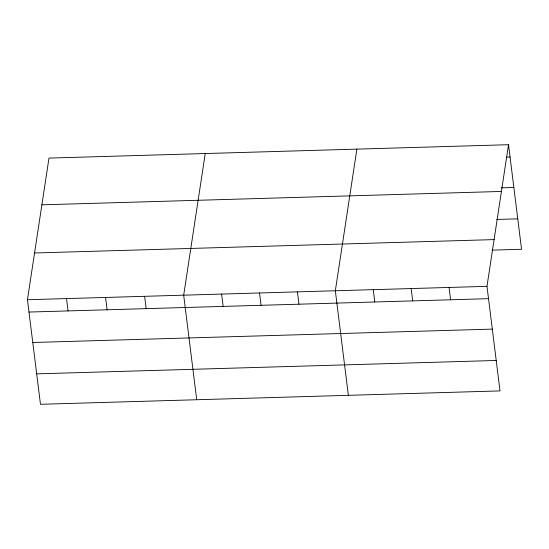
<?xml version="1.0" encoding="UTF-8"?>
<svg xmlns="http://www.w3.org/2000/svg" width="549" height="549" viewBox="0 0 549 549"><rect width="100%" height="100%" fill="white"/><g stroke="black" fill="none" stroke-linecap="round" stroke-linejoin="round"><path stroke-width="0.82" d="M508.525 144.71L486.984 286.345L500.009 390.909L40.475 404.29L27.45 299.727L48.991 158.091L508.525 144.71L521.55 249.273L492.062 250.131M205.237 153.542L183.689 295.177L196.714 399.741M356.877 149.122L335.336 290.764L348.361 395.328M506.693 157.138L510.062 157.035M501.216 187.84L513.85 187.477M41.882 204.832L501.415 191.45M496.694 219.449L517.762 218.838M34.56 252.986L494.093 239.604M27.45 299.727L486.984 286.345M28.987 312.058L488.521 298.677M32.775 342.494L492.309 329.112M36.68 373.855L496.214 360.473M449.068 287.45L450.605 299.781M411.16 288.554L412.697 300.886M373.251 289.659L374.782 301.991M297.428 291.869L298.958 304.194M259.512 292.967L261.049 305.299M221.604 294.072L223.141 306.404M144.634 296.316L146.164 308.648M105.573 297.455L107.103 309.78M66.511 298.587L68.049 310.919"/></g></svg>
